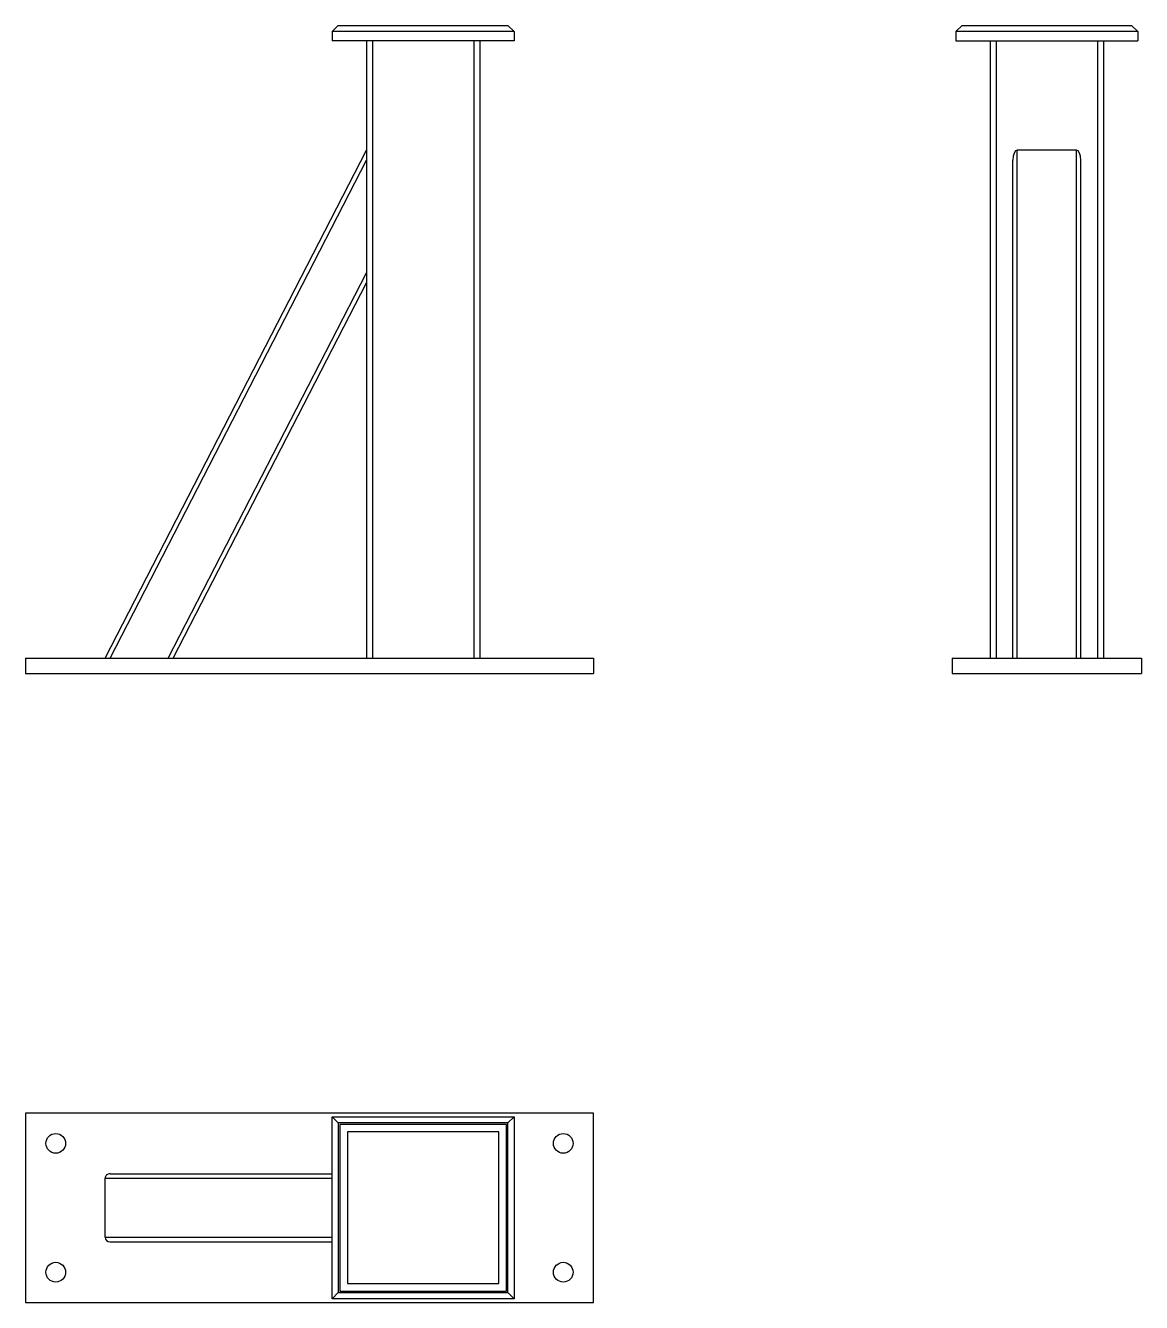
# Model space of a CAD drawing. Header units: millimetres. Extents: x 2963 to 4437, y 4622 to 6307.
import ezdxf

# ---------------------------------------------------------------- set-up
doc = ezdxf.new("R2010")
doc.units = ezdxf.units.MM

msp = doc.modelspace()

# ---------------------------------------------------------------- linework, layer by layer
at = {"color": 7, "linetype": 'Continuous', "lineweight": 25}
for p, q in [((3376.2, 6306.8), (3368.2, 6298.8)), ((3376.2, 6306.8), (3600.2, 6306.8)), ((3608.2, 6298.8), (3600.2, 6306.8)), ((4199.7, 6306.8), (4191.7, 6298.8)), ((4199.7, 6306.8), (4423.7, 6306.8)), ((4423.7, 6306.8), (4431.7, 6298.8)), ((3608.2, 6298.8), (3368.2, 6298.8)), ((3368.2, 6298.8), (3368.2, 6286.8)), ((3608.2, 6286.8), (3368.2, 6286.8)), ((3413.2, 6286.8), (3413.2, 5471.8)), ((3421.2, 6286.8), (3421.2, 5471.8)), ((3555.2, 6286.8), (3555.2, 5471.8)), ((3563.2, 6286.8), (3563.2, 5471.8)), ((3608.2, 6298.8), (3608.2, 6286.8)), ((4431.7, 6298.8), (4191.7, 6298.8)), ((4191.7, 6298.8), (4191.7, 6286.8)), ((4191.7, 6286.8), (4431.7, 6286.8)), ((4236.7, 6286.8), (4236.7, 5471.8)), ((4244.7, 6286.8), (4244.7, 5471.8)), ((4378.7, 6286.8), (4378.7, 5471.8)), ((4386.7, 6286.8), (4386.7, 5471.8)), ((4431.7, 6298.8), (4431.7, 6286.8)), ((3068.4, 5471.8), (3413.2, 6142.3)), ((4272.7, 5471.8), (4272.7, 6142.3)), ((4350.7, 6142.3), (4272.7, 6142.3)), ((4350.7, 5471.8), (4350.7, 6142.3)), ((3075.1, 5471.8), (3413.2, 6129.2)), ((4266.7, 5471.8), (4266.7, 6129.2)), ((4356.7, 5471.8), (4356.7, 6129.2)), ((3151.6, 5471.8), (3413.2, 5980.5)), ((3158.3, 5471.8), (3413.2, 5967.4)), ((2963.2, 5471.8), (3713.2, 5471.8)), ((2963.2, 5471.8), (2963.2, 5451.8)), ((3713.2, 5471.8), (3713.2, 5451.8)), ((4186.7, 5471.8), (4186.7, 5451.8)), ((4186.7, 5471.8), (4436.7, 5471.8)), ((4436.7, 5471.8), (4436.7, 5451.8)), ((2963.2, 5451.8), (3713.2, 5451.8)), ((4186.7, 5451.8), (4436.7, 5451.8)), ((3713.2, 4871.7), (2963.2, 4871.7)), ((2963.2, 4871.7), (2963.2, 4621.7)), ((3713.2, 4621.7), (3713.2, 4871.7)), ((3368.2, 4626.7), (3368.2, 4866.7)), ((3376.2, 4858.7), (3368.2, 4866.7)), ((3368.2, 4866.7), (3608.2, 4866.7)), ((3376.2, 4858.7), (3376.2, 4634.7)), ((3600.2, 4858.7), (3376.2, 4858.7)), ((3378.2, 4856.7), (3378.2, 4636.7)), ((3598.2, 4856.7), (3378.2, 4856.7)), ((3598.2, 4636.7), (3598.2, 4856.7)), ((3608.2, 4866.7), (3600.2, 4858.7)), ((3600.2, 4634.7), (3600.2, 4858.7)), ((3608.2, 4866.7), (3608.2, 4626.7)), ((3388.2, 4846.7), (3388.2, 4646.7)), ((3588.2, 4846.7), (3388.2, 4846.7)), ((3588.2, 4646.7), (3588.2, 4846.7)), ((3068.4, 4707.7), (3068.4, 4785.7)), ((3068.4, 4785.7), (3368.2, 4785.7)), ((3075.1, 4791.7), (3368.2, 4791.7)), ((3068.4, 4707.7), (3368.2, 4707.7)), ((3075.1, 4701.7), (3368.2, 4701.7)), ((3376.2, 4634.7), (3368.2, 4626.7)), ((3376.2, 4634.7), (3600.2, 4634.7)), ((3378.2, 4636.7), (3598.2, 4636.7)), ((3388.2, 4646.7), (3588.2, 4646.7)), ((3608.2, 4626.7), (3600.2, 4634.7)), ((2963.2, 4621.7), (3713.2, 4621.7)), ((3608.2, 4626.7), (3368.2, 4626.7))]:
    msp.add_line(p, q, dxfattribs=at)
for centre in [(3003.2, 4831.7), (3673.2, 4831.7), (3003.2, 4661.7), (3673.2, 4661.7)]:
    msp.add_circle(centre, 13, dxfattribs=at)
for centre, major_axis, ratio, start_param, end_param in [((4272.7, 6129.2), (0, 13.1), 0.457348, 0, 1.570796), ((4350.7, 6129.2), (0, 13.1), 0.457348, 4.712389, 6.283185), ((3075.1, 4785.7), (6.75, 0), 0.889288, 1.570796, 3.141593), ((3075.1, 4707.7), (6.75, 0), 0.889288, 3.141593, 4.712389)]:
    msp.add_ellipse(centre, major_axis=major_axis, ratio=ratio, start_param=start_param, end_param=end_param, dxfattribs=at)

doc.saveas('drawing.dxf')
